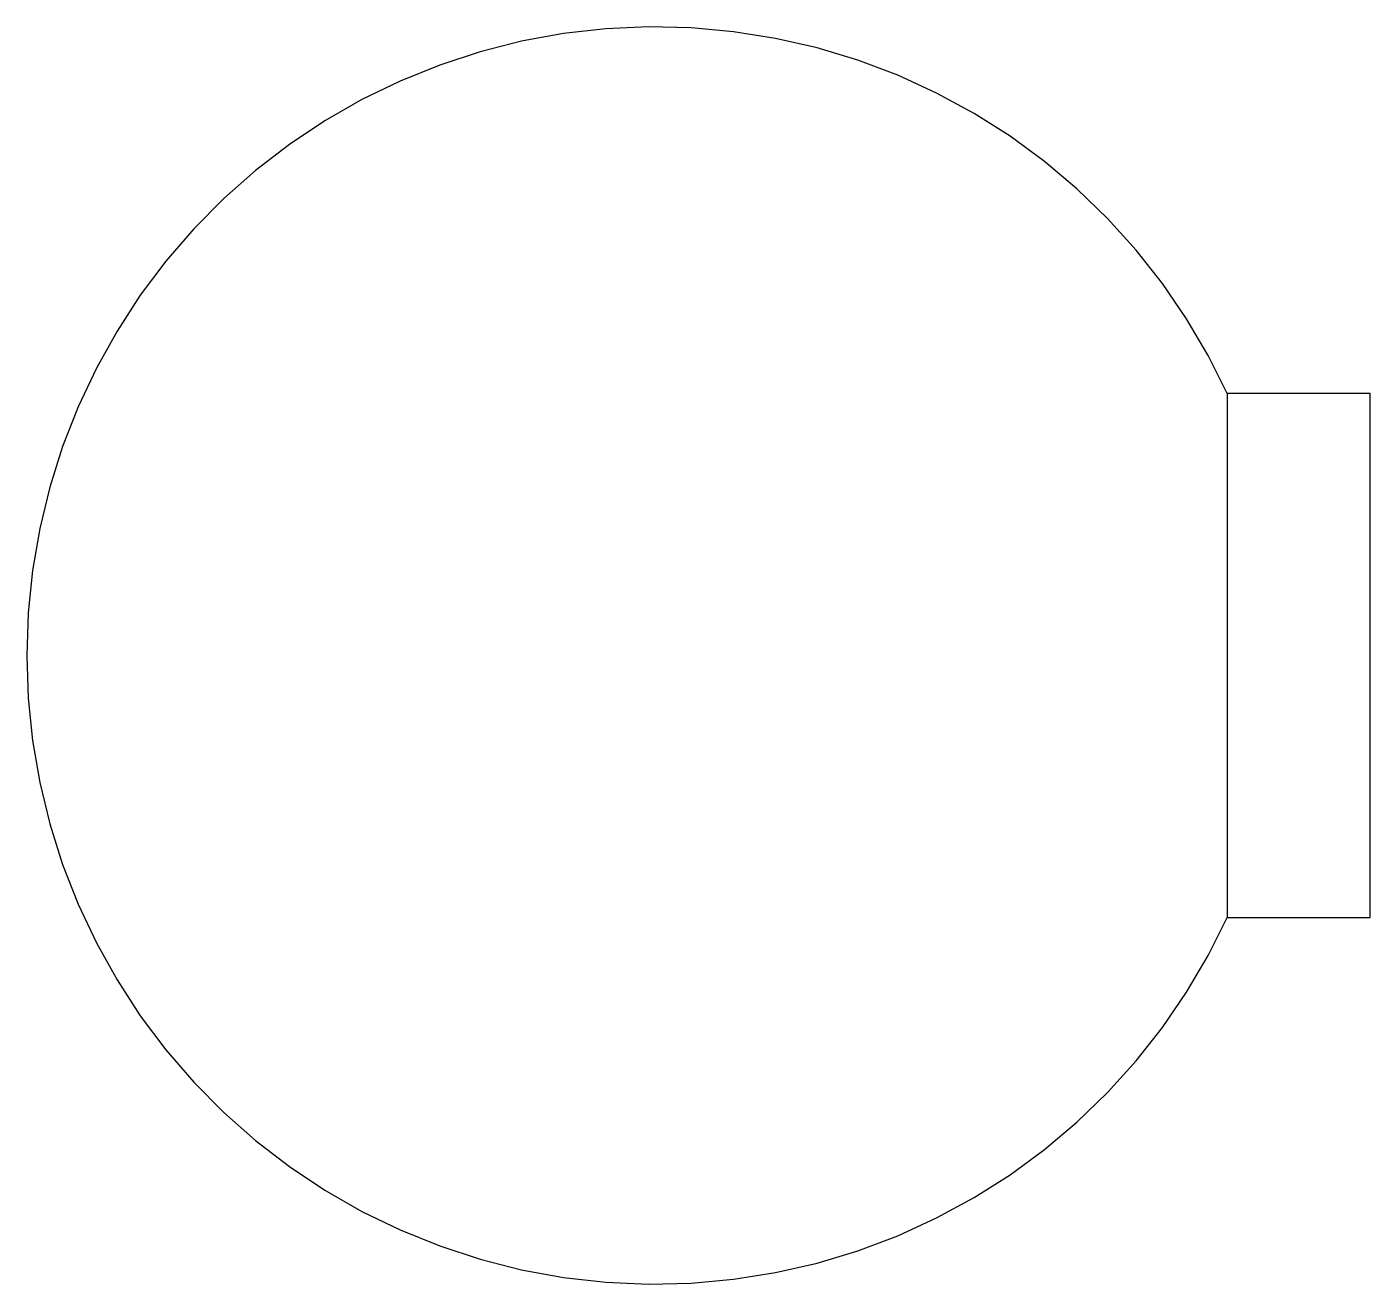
# Model space of a CAD drawing. Header units: millimetres. Extents: x 0 to 188, y 0 to 176.
import ezdxf

# ---------------------------------------------------------------- set-up
doc = ezdxf.new("R2010")
doc.units = ezdxf.units.MM
doc.layers.add('CUT', color=7, linetype='Continuous')
doc.layers.add('FOLD', color=5, linetype='Continuous')

msp = doc.modelspace()

# ---------------------------------------------------------------- linework, layer by layer
at = {"layer": 'CUT'}
msp.add_lwpolyline([(168, 124.66), (165.33, 130), (162.31, 135.14), (158.95, 140.06), (155.26, 144.75), (151.26, 149.18), (146.97, 153.32), (142.41, 157.17), (137.6, 160.69), (132.56, 163.89), (127.31, 166.73), (121.89, 169.21), (116.31, 171.32), (110.6, 173.05), (104.79, 174.38), (98.9, 175.32), (92.96, 175.86), (86.99, 175.99), (81.03, 175.72), (75.11, 175.05), (69.24, 173.98), (63.46, 172.51), (57.79, 170.65), (52.26, 168.41), (46.89, 165.81), (41.72, 162.85), (36.75, 159.54), (32.02, 155.9), (27.55, 151.95), (23.36, 147.71), (19.46, 143.19), (15.88, 138.43), (12.63, 133.42), (9.73, 128.21), (7.18, 122.82), (5.01, 117.26), (3.22, 111.57), (1.81, 105.78), (0.81, 99.9), (0.2, 93.96), (0, 88), (0.2, 82.04), (0.81, 76.1), (1.81, 70.22), (3.22, 64.43), (5.01, 58.74), (7.18, 53.18), (9.73, 47.79), (12.63, 42.58), (15.88, 37.57), (19.46, 32.81), (23.36, 28.29), (27.55, 24.05), (32.02, 20.1), (36.75, 16.46), (41.72, 13.15), (46.89, 10.19), (52.26, 7.59), (57.79, 5.35), (63.46, 3.49), (69.24, 2.02), (75.11, 0.95), (81.03, 0.28), (86.99, 0.01), (92.96, 0.14), (98.9, 0.68), (104.79, 1.62), (110.6, 2.95), (116.31, 4.68), (121.89, 6.79), (127.31, 9.27), (132.56, 12.11), (137.6, 15.31), (142.41, 18.83), (146.97, 22.68), (151.26, 26.82), (155.26, 31.25), (158.95, 35.94), (162.31, 40.86), (165.33, 46), (168, 51.34), (188, 51.34), (188, 124.66)], close=True, dxfattribs=at)
at = {"layer": 'FOLD'}
msp.add_line((168, 124.66), (168, 51.34), dxfattribs=at)

doc.saveas('drawing.dxf')
